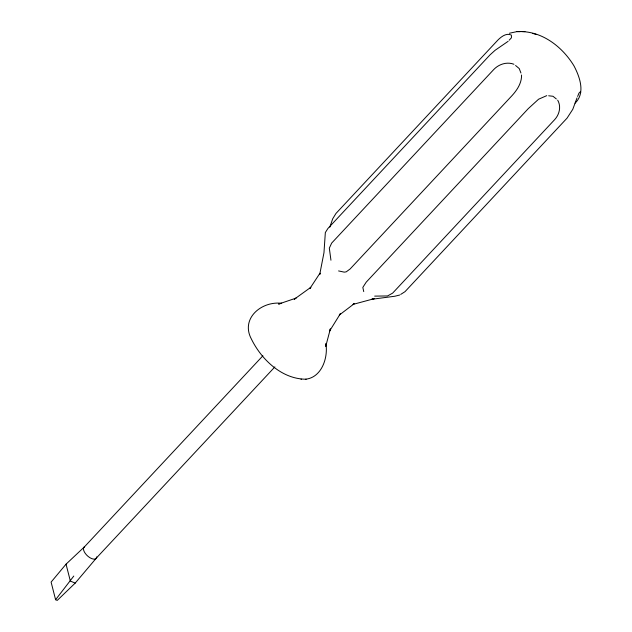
<?xml version="1.0" encoding="UTF-8"?>
<svg xmlns="http://www.w3.org/2000/svg" width="632" height="632" viewBox="0 0 632 632"><rect width="100%" height="100%" fill="white"/><g stroke="black" fill="none" stroke-linecap="round" stroke-linejoin="round"><path stroke-width="0.95" d="M325.915 343.863C328.206 357.799 321.641 377.462 305.675 379.208M511.47 35.898L511.399 37.833L509.147 40.235M521.574 74.979C521.748 82.918 517.3 89.776 512.181 95.448L350.12 268.971L346.194 271.863L344.243 272.139L338.57 270.93M325.875 343.784L325.741 346.32L330.378 328.861L329.667 330.931L340.364 313.709L339.305 315.052L353.952 303.913M575.065 103.182C585.69 93.086 579.742 76.756 573.911 65.76C562.946 47.732 543.962 32.445 522.214 31.6M508.112 41.333L495.14 50.26L490.013 54.889L327.953 228.421L325.338 232.537L323.963 252.729L319.697 274.572L320.155 273.237M577.016 97.913L572.782 109.312L567.054 118.145L404.993 291.676L400.704 294.409M329.841 227.149L332.677 218.83L335.963 213.458L498.024 39.927C501.318 36.656 506.659 32.54 511.422 35.147M577.632 96.459L578.896 93.244L579.955 92.122M319.855 273.372L309.806 288.627L310.865 287.284L294.283 299.228L296.06 298.122L278.578 304.063L281.667 303.289C261.403 300.927 240.35 318.552 251.378 338.997C261.45 359.64 281.983 379.224 306.149 379.208M73.778 576.06L55.6 599.721L57.243 600.4L75.216 583.091L96.435 557.985A8.248 4.045 43 0 0 96.72 556.863M96.435 557.985L95.709 558.751A8.248 4.045 43 0 1 88.14 556.444L86.568 554.975A8.248 4.045 43 0 1 83.764 547.581L262.896 355.777M95.709 558.751L274.888 366.892M83.764 547.581L84.491 546.814L66.044 564.171L51.105 582.096L55.6 599.721M354.141 303.684L352.996 304.395L374.105 298.715M546.751 95.645L538.59 99.208L528.257 108.649L366.197 282.18L362.831 287.41L363.74 291.605M509.376 33.243L516.968 31.616L524.939 31.6M374.191 298.683L371.687 299.307L394.874 296.234L399.732 295.018M300.99 379.216L301.417 379.216M516.968 31.616L519.954 31.616M374.681 296.124L387.542 295.95L392.646 293.122L554.706 119.59C559.454 114.439 561.35 106.46 557.685 100.172M548.663 95.78L552.976 96.269L556.326 98.948M532.768 33.409L536.402 34.523M513.95 64.259C506.84 61.533 498.853 64.172 493.742 69.536L331.682 243.067L329.319 248.139L330.947 260.218M66.455 564.337L66.044 564.171L70.357 581.077L75.216 583.091M515.586 65.491L519.235 68.564L520.926 73.004M580.326 91.727L580.697 92.62"/></g></svg>
